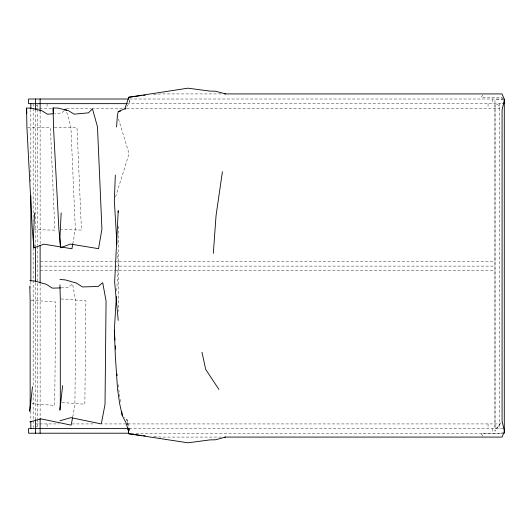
<?xml version="1.0" encoding="UTF-8"?>
<svg xmlns="http://www.w3.org/2000/svg" width="531" height="531" viewBox="0 0 531 531"><rect width="100%" height="100%" fill="white"/><g stroke="black" fill="none" stroke-linecap="round" stroke-linejoin="round"><path stroke-width="0.4" stroke-dasharray="2.65 1.99" d="M116.701 290.875L118.221 265.5L117.437 252.404M72.8 243.888L75.336 229.226L70.882 126.876L66.521 111.324M72.714 416.988L74.884 405.578L75.926 302.192L72.581 283.932L67.961 287.676L61.364 287.875M129.498 430.535L129.909 428.935L126.869 419.41L124.573 417.492M129.518 430.442L129.909 428.935M115.572 196.908L129.073 153.691L117.636 116.209M126.849 106.572L129.909 102.065L129.498 100.465M501.131 422.563L494.972 431.185L494.972 99.815L504.45 99.815M36.108 105.968L36.845 105.012M482.871 95.036L480.96 97.266L502.08 97.266L502.08 99.815M64.145 110.687L61.835 112.944L54.68 113.594M153.452 94.518L160.873 93.921L221.354 93.921M129.644 99.005L504.304 99.005M127.128 103.651L504.304 103.651M35.484 108.291L39.354 108.291M39.626 108.291L52.556 108.291M66.641 108.291L91.02 108.291M91.85 108.291L122.986 108.291M126.663 108.291L499.664 108.291L498.304 105.012L495.018 103.651L495.018 428.577L498.304 427.216L499.664 423.93L102.271 423.93M40.124 261.471L495.018 261.471M40.124 266.111L113.899 266.111M114.696 266.111L495.018 266.111M40.124 270.75L495.018 270.75M35.484 423.93L39.354 423.93M39.626 423.93L59.187 423.93M71.957 423.93L95.162 423.93M129.146 428.577L504.304 428.577M131.303 433.216L504.304 433.216M221.354 437.079L160.873 437.079L153.452 436.482M54.308 127.161L76.995 127.706L81.449 230.056L61.324 229.571M27.718 127.261L50.412 127.798L54.866 230.149L34.734 229.671M61.125 298.946L85.883 300.825L84.841 404.217L61.935 402.478M30.977 300.148L55.735 302.026L54.693 405.418L31.794 403.679M482.871 435.964L480.96 433.734L502.08 433.734L502.08 431.185M36.108 426.254L36.845 427.216M129.518 100.558L129.909 102.065M127.686 425.032L126.869 419.41L127.593 424.873M118.154 384.636L118.698 388.705M118.805 389.522L119.999 398.476M120.106 399.292L120.65 403.361M499.664 103.651L499.664 428.577M492.702 99.005L492.702 103.651M492.702 428.577L492.702 433.216M488.055 103.651L488.055 108.291M488.055 423.93L488.055 428.577M118.221 226.199L118.221 311.345M47.086 103.651L47.086 108.291M47.086 423.93L47.086 428.577M40.124 111.112L40.124 244.559M40.124 283.176L40.124 418.136M37.807 104.481L37.807 108.623M37.807 109.452L37.807 245.388M37.807 246.218L37.807 418.627M37.807 419.457L37.807 427.747M35.484 109.95L35.484 246.643M35.484 282.691L35.484 418.959M33.161 103.651L33.161 221.354M33.161 247.877L33.161 386.302M33.161 392.933L33.161 427.747M30.844 109.452L30.844 182.392M30.844 281.861L30.844 288.492M30.844 411.167L30.844 420.286"/><path stroke-width="0.8" d="M115.327 175.097L114.344 200.837L116.946 244.22M34.568 212.918L33.387 237.357L33.938 247.871L43.847 244.174L71.951 248.773L72.8 243.888M61.158 212.818L59.976 237.257L60.527 247.771L70.437 244.074L98.54 248.674L101.925 229.126L97.472 126.776L92.46 108.895L88.425 112.851L74.114 114.152L68.479 110.667L58.005 108.078L53.14 107.959L53.492 127.141L58.908 229.518L60.527 247.771M128.15 428.245L128.615 431.457L125.986 422.795L122.276 415.567L119.727 403.991L117.57 389.389L115.327 355.903L114.344 330.163L116.355 296.603M116.574 127.009L117.397 115.433L118.28 111.59L125.986 108.205L125.104 109.32M213.323 253.34L216.044 215.692L222.416 171.719M32.484 386.8L29.782 411.359L30.154 403.553L30.154 300.081L29.782 286.023M62.625 385.599L59.93 410.158L60.302 402.352L60.302 298.88L59.93 284.822M72.555 417.804L71.161 425.132L40.794 418.846L29.782 421.986M125.024 108.165L128.728 97.545M64.716 110.123L65.871 108.994L66.302 110.548M59.93 420.784L70.942 417.645L101.302 423.93L105.025 404.376L106.067 300.991L102.722 282.731L98.102 286.474L82.431 286.946L76.491 283.103L65.227 279.877L59.93 279.479M225.509 437.079L215.652 439.761L209.838 439.914L187.934 442.814L128.661 433.734L141.916 435.546M118.28 111.59L120.51 111.158M53.093 113.74L47.524 114.245L41.896 110.767L31.422 108.171L26.55 108.058L26.908 127.241L32.318 229.618L33.938 247.871M141.916 95.454L128.661 97.266L187.934 88.186L209.838 91.086L215.652 91.239L225.509 93.921M143.569 95.321L145.215 95.188M60.534 287.902L52.29 288.147L46.35 284.304L35.086 281.078L29.782 280.68M224.666 93.921L502.08 93.921L504.45 99.815L502.08 109.764L502.08 421.236L504.45 431.185L502.08 437.079L224.666 437.079M128.821 99.005L28.521 99.005L28.521 103.651L127.161 103.651M502.757 103.651L504.304 103.651M127.991 428.577L28.521 428.577L28.521 433.216L128.821 433.216M143.569 435.679L145.215 435.812M218.885 389.389L205.703 369.43L201.992 352.259M128.004 427.993L128.728 433.455M121.732 411.498L122.276 415.567M118.221 320.352L114.643 282.12L118.221 210.648L118.221 212.281M114.344 330.163L114.942 340.086M115.287 345.88L115.486 349.186M116.979 374.003L117.079 375.656M53.14 107.959L53.419 113.249M26.55 108.058L26.829 113.349M504.304 99.005L504.304 433.216M40.124 99.005L40.124 111.112M40.124 245.388L40.124 282.691M40.124 418.627L40.124 433.216M35.484 99.005L35.484 109.452M35.484 247.048L35.484 281.861M35.484 419.457L35.484 433.216M30.844 103.651L30.844 108.623M30.844 195.654L30.844 281.032M30.844 421.116L30.844 428.577"/></g></svg>
